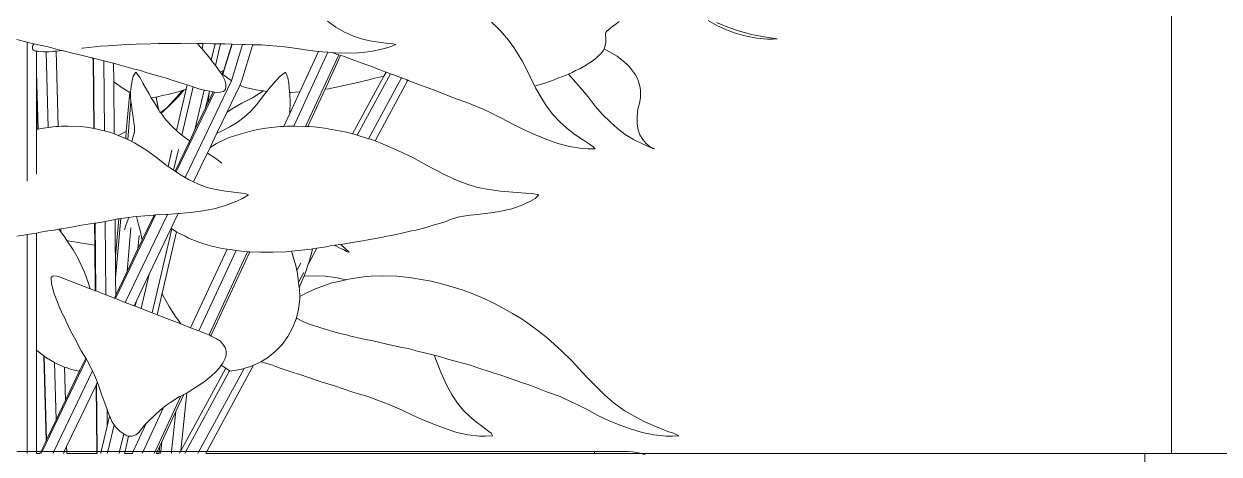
# Model space of a CAD drawing. Header units: metres. Extents: x 12.2 to 77.2, y 18.8 to 35.5.
# Drawn here: x 61.527 to 62.097, y 29.445 to 29.651 of the extents above; entities that cross this region are included whole.
import ezdxf

# ---------------------------------------------------------------- set-up
doc = ezdxf.new("R2010")
doc.units = ezdxf.units.M
doc.layers.add('0inne_gulv', color=7, linetype='Continuous', lineweight=13)

# ---------------------------------------------------------------- blocks, each defined once
blk = doc.blocks.new('One bedroom house rs')
for p, q in [((-8.48723, -2.19357), (-8.48723, -2.54035)), ((-8.70426, -2.33609), (-8.70849, -2.33371)), ((-8.88626, -2.33693), (-8.89026, -2.3341)), ((-8.88212, -2.33931), (-8.88626, -2.33693)), ((-8.87783, -2.34119), (-8.88212, -2.33931)), ((-8.81189, -2.33448), (-8.80935, -2.33684)), ((-8.80935, -2.33684), (-8.80767, -2.33863)), ((-8.80382, -2.34315), (-8.80767, -2.33863)), ((-8.75727, -2.33948), (-8.75749, -2.34031)), ((-8.75727, -2.33948), (-8.75682, -2.33881)), ((-8.75596, -2.33795), (-8.75682, -2.33881)), ((-8.75467, -2.33692), (-8.75596, -2.33795)), ((-8.75467, -2.33692), (-8.75298, -2.33571)), ((-8.75298, -2.33571), (-8.75098, -2.33425)), ((-8.69905, -2.33697), (-8.70452, -2.3347)), ((-8.69977, -2.33816), (-8.70426, -2.33609)), ((-8.69977, -2.33816), (-8.69504, -2.33989)), ((-8.69905, -2.33697), (-8.69347, -2.33883)), ((-8.69347, -2.33883), (-8.68771, -2.34034)), ((-9.03861, -2.34279), (-9.03358, -2.3441)), ((-9.03358, -2.41033), (-9.03358, -2.3441)), ((-9.03358, -2.3441), (-9.03307, -2.34423)), ((-9.03307, -2.34423), (-9.03039, -2.34484)), ((-9.03039, -2.34484), (-9.03083, -2.34562)), ((-9.03039, -2.34484), (-9.02354, -2.34634)), ((-8.98843, -2.34538), (-8.98545, -2.3451)), ((-8.98163, -2.34507), (-8.98545, -2.3451)), ((-8.97463, -2.34484), (-8.98163, -2.34507)), ((-8.97103, -2.34463), (-8.97463, -2.34484)), ((-8.96742, -2.34471), (-8.97103, -2.34463)), ((-8.96005, -2.34467), (-8.96742, -2.34471)), ((-8.96005, -2.34467), (-8.95558, -2.34455)), ((-8.95558, -2.34455), (-8.95254, -2.34469)), ((-8.95233, -2.34469), (-8.95254, -2.34469)), ((-8.95096, -2.34626), (-8.95233, -2.34469)), ((-8.9495, -2.34475), (-8.95233, -2.34469)), ((-8.9501, -2.34728), (-8.9495, -2.34475)), ((-8.9449, -2.34484), (-8.9495, -2.34475)), ((-8.94568, -2.35261), (-8.94386, -2.34483)), ((-8.94386, -2.34483), (-8.9449, -2.34484)), ((-8.94128, -2.34482), (-8.94386, -2.34483)), ((-8.94371, -2.35523), (-8.94128, -2.34482)), ((-8.93916, -2.34481), (-8.94128, -2.34482)), ((-8.93593, -2.34495), (-8.93956, -2.35688)), ((-8.93954, -2.35733), (-8.93578, -2.34496)), ((-8.93593, -2.34495), (-8.93916, -2.34481)), ((-8.93603, -2.36247), (-8.93077, -2.34518)), ((-8.93578, -2.34496), (-8.93593, -2.34495)), ((-8.93077, -2.34518), (-8.93578, -2.34496)), ((-8.9294, -2.34524), (-8.93077, -2.34518)), ((-8.92587, -2.34528), (-8.9294, -2.34524)), ((-8.92597, -2.34562), (-8.92587, -2.34528)), ((-8.92597, -2.34562), (-8.92569, -2.34529)), ((-8.92569, -2.34529), (-8.92587, -2.34528)), ((-8.9218, -2.34533), (-8.92569, -2.34529)), ((-8.91433, -2.34595), (-8.9218, -2.34533)), ((-8.87343, -2.34258), (-8.87783, -2.34119)), ((-8.87343, -2.34258), (-8.86901, -2.34353)), ((-8.86901, -2.34353), (-8.86479, -2.34422)), ((-8.8608, -2.34469), (-8.86479, -2.34422)), ((-8.8608, -2.34469), (-8.859, -2.34482)), ((-8.85753, -2.34524), (-8.86075, -2.34639)), ((-8.85753, -2.34524), (-8.859, -2.34482)), ((-8.80122, -2.34657), (-8.80382, -2.34315)), ((-8.75725, -2.34423), (-8.75776, -2.34634)), ((-8.75749, -2.34031), (-8.75751, -2.34091)), ((-8.75751, -2.34091), (-8.75728, -2.34231)), ((-8.75728, -2.34231), (-8.75725, -2.34423)), ((-8.69504, -2.33989), (-8.69012, -2.34126)), ((-8.69012, -2.34126), (-8.68516, -2.34219)), ((-8.68168, -2.34152), (-8.68771, -2.34034)), ((-8.68015, -2.34263), (-8.68516, -2.34219)), ((-8.68168, -2.34152), (-8.67867, -2.34193)), ((-8.68015, -2.34263), (-8.67772, -2.34262)), ((-8.67547, -2.34247), (-8.67867, -2.34193)), ((-8.67547, -2.34247), (-8.67772, -2.34262)), ((-9.03104, -2.34609), (-9.0311, -2.34717)), ((-9.03061, -2.34793), (-9.0311, -2.34717)), ((-9.03104, -2.34609), (-9.03083, -2.34562)), ((-9.03061, -2.34793), (-9.02957, -2.34836)), ((-9.02957, -2.34836), (-9.02908, -2.34839)), ((-9.02908, -2.34839), (-9.0285, -2.34842)), ((-9.02908, -2.34839), (-9.02908, -2.35871)), ((-9.02796, -2.34857), (-9.0285, -2.34842)), ((-9.02796, -2.34857), (-9.02575, -2.34873)), ((-9.02447, -2.34866), (-9.02575, -2.34873)), ((-9.02304, -2.34859), (-9.02447, -2.34866)), ((-9.02447, -2.34866), (-9.0235, -2.38486)), ((-9.02354, -2.34634), (-9.01803, -2.34782)), ((-9.02304, -2.34859), (-9.02112, -2.34832)), ((-9.02112, -2.34832), (-9.01979, -2.34831)), ((-9.0169, -2.34809), (-9.01979, -2.34831)), ((-9.01883, -2.38429), (-9.01979, -2.34831)), ((-9.01803, -2.34782), (-9.0169, -2.34809)), ((-9.0169, -2.34809), (-9.01065, -2.34957)), ((-9.00771, -2.35018), (-9.01065, -2.34957)), ((-9.00347, -2.35138), (-9.00771, -2.35018)), ((-9.00745, -2.347), (-9.00727, -2.34698)), ((-9.00127, -2.34632), (-9.00727, -2.34698)), ((-9.00127, -2.34632), (-8.99879, -2.34599)), ((-8.99879, -2.34599), (-8.99498, -2.34582)), ((-8.99498, -2.34582), (-8.98843, -2.34538)), ((-8.95096, -2.34626), (-8.9501, -2.34728)), ((-8.9501, -2.34728), (-8.9471, -2.35083)), ((-8.9471, -2.35083), (-8.94587, -2.35236)), ((-8.9312, -2.36279), (-8.92597, -2.34562)), ((-8.91067, -2.34633), (-8.91433, -2.34595)), ((-8.90467, -2.34708), (-8.91067, -2.34633)), ((-8.90635, -2.38413), (-8.89002, -2.34887)), ((-8.90467, -2.34708), (-8.89857, -2.34802)), ((-8.90345, -2.36778), (-8.89451, -2.34847)), ((-8.90069, -2.3843), (-8.88485, -2.35009)), ((-8.89451, -2.34847), (-8.89857, -2.34802)), ((-8.89254, -2.34869), (-8.89451, -2.34847)), ((-8.89002, -2.34887), (-8.89254, -2.34869)), ((-8.89139, -2.36649), (-8.88393, -2.35037)), ((-8.88801, -2.34902), (-8.89002, -2.34887)), ((-8.88537, -2.34993), (-8.88801, -2.34902)), ((-8.88664, -2.34912), (-8.88801, -2.34902)), ((-8.88664, -2.34912), (-8.88087, -2.34928)), ((-8.88537, -2.34993), (-8.88485, -2.35009)), ((-8.88485, -2.35009), (-8.88393, -2.35037)), ((-8.88393, -2.35037), (-8.88253, -2.35081)), ((-8.88253, -2.35081), (-8.87898, -2.35222)), ((-8.88087, -2.34928), (-8.87522, -2.34913)), ((-8.87522, -2.34913), (-8.86951, -2.34847)), ((-8.86364, -2.34725), (-8.86951, -2.34847)), ((-8.86364, -2.34725), (-8.86075, -2.34639)), ((-8.79729, -2.35296), (-8.80122, -2.34657)), ((-8.76157, -2.35138), (-8.76043, -2.35018)), ((-8.76043, -2.35018), (-8.75976, -2.34957)), ((-8.75846, -2.34782), (-8.75976, -2.34957)), ((-8.75816, -2.34717), (-8.75846, -2.34782)), ((-8.75776, -2.34634), (-8.75816, -2.34717)), ((-8.75705, -2.3478), (-8.75816, -2.34717)), ((-8.75334, -2.34993), (-8.75705, -2.3478)), ((-8.75334, -2.34993), (-8.75184, -2.35081)), ((-8.75184, -2.35081), (-8.7501, -2.35222)), ((-9.00347, -2.35138), (-9.00261, -2.3516)), ((-9.00261, -2.3516), (-9.00216, -2.35218)), ((-9.00261, -2.3516), (-9.00216, -2.35171)), ((-9.00216, -2.35171), (-9.00216, -2.35218)), ((-9.00216, -2.35171), (-9.00196, -2.35176)), ((-9.00216, -2.35218), (-9.00184, -2.38523)), ((-9.00163, -2.38527), (-9.00196, -2.35176)), ((-9.00196, -2.35176), (-8.99706, -2.353)), ((-8.99674, -2.38636), (-8.99706, -2.353)), ((-8.99706, -2.353), (-8.99644, -2.35315)), ((-8.99644, -2.35315), (-8.99299, -2.35391)), ((-8.99299, -2.35391), (-8.99237, -2.3541)), ((-8.99229, -2.36294), (-8.99237, -2.3541)), ((-8.99237, -2.3541), (-8.98962, -2.35493)), ((-8.98962, -2.35493), (-8.98304, -2.35672)), ((-8.98304, -2.35672), (-8.97945, -2.35758)), ((-8.94587, -2.35236), (-8.94568, -2.35261)), ((-8.94568, -2.35261), (-8.94371, -2.35523)), ((-8.94371, -2.35523), (-8.94357, -2.35542)), ((-8.94138, -2.35843), (-8.94357, -2.35542)), ((-8.87898, -2.35222), (-8.87239, -2.3546)), ((-8.87239, -2.3546), (-8.86897, -2.35573)), ((-8.86897, -2.35573), (-8.86563, -2.3571)), ((-8.79468, -2.35796), (-8.79729, -2.35296)), ((-8.76977, -2.35672), (-8.77174, -2.35758)), ((-8.76657, -2.35493), (-8.76977, -2.35672)), ((-8.76513, -2.35391), (-8.76657, -2.35493)), ((-8.76383, -2.35315), (-8.76513, -2.35391)), ((-8.76157, -2.35138), (-8.76383, -2.35315)), ((-8.7501, -2.35222), (-8.74733, -2.3546)), ((-8.74733, -2.3546), (-8.7461, -2.35573)), ((-8.7461, -2.35573), (-8.74503, -2.3571)), ((-9.02836, -2.3856), (-9.02908, -2.35871)), ((-9.02908, -2.35871), (-9.02908, -2.36626)), ((-8.98352, -2.36235), (-8.98415, -2.3664)), ((-8.98352, -2.36235), (-8.98294, -2.36029)), ((-8.98176, -2.35839), (-8.98294, -2.36029)), ((-8.98176, -2.35839), (-8.97973, -2.3611)), ((-8.97832, -2.36366), (-8.97973, -2.3611)), ((-8.97671, -2.35848), (-8.97945, -2.35758)), ((-8.97067, -2.36027), (-8.97671, -2.35848)), ((-8.96714, -2.36119), (-8.97067, -2.36027)), ((-8.96491, -2.36201), (-8.96714, -2.36119)), ((-8.96491, -2.36201), (-8.95949, -2.36378)), ((-8.95817, -2.40867), (-8.93603, -2.36247)), ((-8.94138, -2.35843), (-8.93987, -2.35752)), ((-8.94073, -2.35932), (-8.94138, -2.35843)), ((-8.93987, -2.35752), (-8.94073, -2.35932)), ((-8.94037, -2.35984), (-8.94073, -2.35932)), ((-8.94037, -2.35984), (-8.94021, -2.35952)), ((-8.94031, -2.35991), (-8.9393, -2.36219)), ((-8.94021, -2.35952), (-8.93954, -2.35733)), ((-8.94021, -2.35952), (-8.93969, -2.35742)), ((-8.93603, -2.36247), (-8.94021, -2.35952)), ((-8.93956, -2.35688), (-8.93987, -2.35752)), ((-8.93969, -2.35742), (-8.93956, -2.35688)), ((-8.93969, -2.35742), (-8.93954, -2.35733)), ((-8.9393, -2.36219), (-8.9389, -2.36341)), ((-8.91476, -2.36235), (-8.91823, -2.3664)), ((-8.91476, -2.36235), (-8.91288, -2.36029)), ((-8.9103, -2.35839), (-8.91288, -2.36029)), ((-8.9103, -2.35839), (-8.90917, -2.3611)), ((-8.90873, -2.36366), (-8.90917, -2.3611)), ((-8.87822, -2.3878), (-8.86331, -2.36027)), ((-8.87047, -2.36201), (-8.87775, -2.36378)), ((-8.86018, -2.35915), (-8.87604, -2.38845)), ((-8.87069, -2.39012), (-8.85492, -2.361)), ((-8.87047, -2.36201), (-8.86761, -2.36119)), ((-8.86761, -2.36119), (-8.86331, -2.36027)), ((-8.86753, -2.39119), (-8.85198, -2.36247)), ((-8.86227, -2.35836), (-8.86563, -2.3571)), ((-8.86331, -2.36027), (-8.86227, -2.35836)), ((-8.86018, -2.35915), (-8.86227, -2.35836)), ((-8.85873, -2.35969), (-8.86018, -2.35915)), ((-8.85492, -2.361), (-8.85873, -2.35969)), ((-8.8545, -2.36114), (-8.85492, -2.361)), ((-8.85226, -2.36208), (-8.8545, -2.36114)), ((-8.85198, -2.36247), (-8.85226, -2.36208)), ((-8.85184, -2.36226), (-8.85226, -2.36208)), ((-8.85198, -2.36247), (-8.85184, -2.36226)), ((-8.85169, -2.36232), (-8.85184, -2.36226)), ((-8.85169, -2.36232), (-8.84454, -2.36507)), ((-8.79218, -2.36329), (-8.79468, -2.35796)), ((-8.78204, -2.36201), (-8.787, -2.36378)), ((-8.78204, -2.36201), (-8.78018, -2.36119)), ((-8.78018, -2.36119), (-8.77752, -2.36027)), ((-8.77752, -2.36027), (-8.77521, -2.35926)), ((-8.77521, -2.35926), (-8.77342, -2.35848)), ((-8.77162, -2.36329), (-8.77521, -2.35926)), ((-8.77342, -2.35848), (-8.77174, -2.35758)), ((-8.74322, -2.35969), (-8.74503, -2.3571)), ((-8.74235, -2.36114), (-8.74322, -2.35969)), ((-8.74188, -2.36232), (-8.74235, -2.36114)), ((-8.74188, -2.36232), (-8.74105, -2.36507)), ((-9.02858, -2.38504), (-9.02908, -2.36626)), ((-9.02908, -2.36626), (-9.02908, -2.38498)), ((-8.99229, -2.36294), (-8.98829, -2.36582)), ((-8.99205, -2.38779), (-8.99229, -2.36294)), ((-8.98829, -2.36582), (-8.98668, -2.36674)), ((-8.98668, -2.36674), (-8.98463, -2.36801)), ((-8.98626, -2.38672), (-8.98463, -2.36801)), ((-8.98463, -2.36801), (-8.98419, -2.36828)), ((-8.98419, -2.36828), (-8.98415, -2.3664)), ((-8.97832, -2.36366), (-8.97552, -2.36858)), ((-8.96633, -2.36902), (-8.96043, -2.3674)), ((-8.96249, -2.406), (-8.94422, -2.36788)), ((-8.95767, -2.36641), (-8.96232, -2.38622)), ((-8.96157, -2.37021), (-8.95869, -2.36677)), ((-8.9596, -2.3671), (-8.96073, -2.36858)), ((-8.9596, -2.3671), (-8.96043, -2.3674)), ((-8.95974, -2.38842), (-8.95434, -2.36539)), ((-8.95869, -2.36677), (-8.9596, -2.3671)), ((-8.95721, -2.36443), (-8.95949, -2.36378)), ((-8.95767, -2.36641), (-8.95869, -2.36677)), ((-8.95721, -2.36443), (-8.95767, -2.36641)), ((-8.95615, -2.36473), (-8.95721, -2.36443)), ((-8.95532, -2.36507), (-8.95615, -2.36473)), ((-8.95434, -2.36539), (-8.95532, -2.36507)), ((-8.95165, -2.36628), (-8.95434, -2.36539)), ((-8.95349, -2.38595), (-8.94903, -2.36691)), ((-8.95165, -2.36628), (-8.94903, -2.36691)), ((-8.94903, -2.36691), (-8.94832, -2.36708)), ((-8.94715, -2.36724), (-8.94832, -2.36708)), ((-8.94479, -2.3678), (-8.94725, -2.37292)), ((-8.94657, -2.3674), (-8.94715, -2.36724)), ((-8.94675, -2.3682), (-8.94657, -2.3674)), ((-8.94551, -2.3677), (-8.94657, -2.3674)), ((-8.94551, -2.3677), (-8.94479, -2.3678)), ((-8.94479, -2.3678), (-8.94422, -2.36788)), ((-8.94422, -2.36788), (-8.94318, -2.36803)), ((-8.94127, -2.36791), (-8.94318, -2.36803)), ((-8.94127, -2.36791), (-8.94079, -2.36773)), ((-8.93992, -2.36757), (-8.94079, -2.36773)), ((-8.93908, -2.36687), (-8.93992, -2.36757)), ((-8.93908, -2.36687), (-8.93868, -2.36571)), ((-8.93873, -2.3641), (-8.9389, -2.36341)), ((-8.93873, -2.3641), (-8.93868, -2.36571)), ((-8.93829, -2.37758), (-8.93212, -2.36471)), ((-8.93212, -2.36471), (-8.9312, -2.36279)), ((-8.93212, -2.36471), (-8.9293, -2.36571)), ((-8.92438, -2.36687), (-8.9293, -2.36571)), ((-8.92073, -2.36736), (-8.92604, -2.37059)), ((-8.92438, -2.36687), (-8.92073, -2.36736)), ((-8.92127, -2.37021), (-8.91916, -2.36757)), ((-8.92073, -2.36736), (-8.91916, -2.36757)), ((-8.91916, -2.36757), (-8.91823, -2.3664)), ((-8.90873, -2.36366), (-8.90828, -2.36802)), ((-8.90828, -2.36802), (-8.90783, -2.36803)), ((-8.90828, -2.36802), (-8.90822, -2.36858)), ((-8.90821, -2.37806), (-8.90345, -2.36778)), ((-8.90345, -2.36778), (-8.90783, -2.36803)), ((-8.89965, -2.38433), (-8.89139, -2.36649)), ((-8.8898, -2.36628), (-8.89139, -2.36649)), ((-8.8898, -2.36628), (-8.88374, -2.36507)), ((-8.88374, -2.36507), (-8.88249, -2.36473)), ((-8.88249, -2.36473), (-8.87775, -2.36378)), ((-8.84454, -2.36507), (-8.83913, -2.36697)), ((-8.83913, -2.36697), (-8.83003, -2.37059)), ((-8.79126, -2.36505), (-8.79218, -2.36329)), ((-8.79126, -2.36505), (-8.79038, -2.36473)), ((-8.79082, -2.36591), (-8.79126, -2.36505)), ((-8.78838, -2.37019), (-8.79082, -2.36591)), ((-8.79038, -2.36473), (-8.787, -2.36378)), ((-8.76938, -2.36591), (-8.77162, -2.36329)), ((-8.76582, -2.37019), (-8.76938, -2.36591)), ((-8.74105, -2.36507), (-8.74071, -2.36697)), ((-8.74071, -2.36697), (-8.74081, -2.37059)), ((-8.98561, -2.39048), (-8.98403, -2.3723)), ((-8.98424, -2.37021), (-8.98419, -2.36828)), ((-8.98403, -2.3723), (-8.98424, -2.37021)), ((-8.98387, -2.37381), (-8.98403, -2.3723)), ((-8.98387, -2.37381), (-8.98344, -2.37706)), ((-8.97435, -2.37058), (-8.97552, -2.36858)), ((-8.97435, -2.37058), (-8.97236, -2.37031)), ((-8.97287, -2.37309), (-8.97435, -2.37058)), ((-8.9708, -2.3764), (-8.97287, -2.37309)), ((-8.97236, -2.37031), (-8.97202, -2.37023)), ((-8.97202, -2.37023), (-8.96839, -2.36941)), ((-8.97202, -2.37023), (-8.97114, -2.37457)), ((-8.96885, -2.37725), (-8.96513, -2.37381)), ((-8.96633, -2.36902), (-8.96839, -2.36941)), ((-8.96694, -2.37534), (-8.96468, -2.37309)), ((-8.96513, -2.37381), (-8.96694, -2.37534)), ((-8.96513, -2.37381), (-8.96157, -2.37021)), ((-8.96468, -2.37309), (-8.96073, -2.36858)), ((-8.94845, -2.37543), (-8.94675, -2.3682)), ((-8.94725, -2.37292), (-8.94845, -2.37543)), ((-8.94675, -2.3682), (-8.94725, -2.37292)), ((-8.93605, -2.37609), (-8.93105, -2.37313)), ((-8.92604, -2.37059), (-8.93105, -2.37313)), ((-8.92401, -2.37381), (-8.92687, -2.37706)), ((-8.92401, -2.37381), (-8.92127, -2.37021)), ((-8.90809, -2.37309), (-8.90822, -2.36858)), ((-8.90822, -2.37725), (-8.90809, -2.37309)), ((-8.83003, -2.37059), (-8.82285, -2.37313)), ((-8.81596, -2.37609), (-8.82285, -2.37313)), ((-8.78838, -2.37019), (-8.78566, -2.37457)), ((-8.76582, -2.37019), (-8.76236, -2.37457)), ((-8.74202, -2.37609), (-8.74131, -2.37313)), ((-8.74081, -2.37059), (-8.74131, -2.37313)), ((-8.98344, -2.37706), (-8.98305, -2.37992)), ((-8.9708, -2.3764), (-8.97114, -2.37457)), ((-8.97026, -2.37725), (-8.9708, -2.3764)), ((-8.96989, -2.37774), (-8.97026, -2.37725)), ((-8.96894, -2.37706), (-8.96989, -2.37774)), ((-8.9697, -2.37799), (-8.96989, -2.37774)), ((-8.9697, -2.37799), (-8.96885, -2.37725)), ((-8.96733, -2.38114), (-8.9697, -2.37799)), ((-8.96694, -2.37534), (-8.96894, -2.37706)), ((-8.94845, -2.37543), (-8.95349, -2.38595)), ((-8.94307, -2.38756), (-8.93829, -2.37758)), ((-8.93829, -2.37758), (-8.93605, -2.37609)), ((-8.92687, -2.37706), (-8.92997, -2.37992)), ((-8.91108, -2.38426), (-8.90825, -2.37815)), ((-8.90821, -2.37806), (-8.90822, -2.37725)), ((-8.90821, -2.37813), (-8.90821, -2.37806)), ((-8.81261, -2.37764), (-8.81596, -2.37609)), ((-8.81261, -2.37764), (-8.80718, -2.38031)), ((-8.78266, -2.37857), (-8.78566, -2.37457)), ((-8.77936, -2.38216), (-8.78266, -2.37857)), ((-8.75885, -2.37857), (-8.76236, -2.37457)), ((-8.75531, -2.38216), (-8.75885, -2.37857)), ((-8.74225, -2.37764), (-8.74242, -2.38031)), ((-8.74225, -2.37764), (-8.74202, -2.37609)), ((-9.02858, -2.38504), (-9.02908, -2.38498)), ((-9.02908, -2.38498), (-9.02908, -2.38573)), ((-9.02856, -2.38564), (-9.02858, -2.38504)), ((-9.02836, -2.3856), (-9.02584, -2.38517)), ((-9.02584, -2.38517), (-9.0235, -2.38486)), ((-9.0235, -2.38486), (-9.01988, -2.38438)), ((-9.01988, -2.38438), (-9.01883, -2.38429)), ((-9.01883, -2.38429), (-9.01732, -2.38415)), ((-9.01397, -2.38413), (-9.01732, -2.38415)), ((-9.00815, -2.38436), (-9.01397, -2.38413)), ((-9.00533, -2.38461), (-9.00815, -2.38436)), ((-9.00244, -2.3851), (-9.00533, -2.38461)), ((-9.00184, -2.38523), (-9.00244, -2.3851)), ((-9.00163, -2.38527), (-9.00184, -2.38523)), ((-8.99685, -2.38633), (-9.00163, -2.38527)), ((-8.98305, -2.37992), (-8.98272, -2.38239)), ((-8.98272, -2.38239), (-8.98243, -2.38444)), ((-8.98241, -2.38637), (-8.98243, -2.38444)), ((-8.96733, -2.38114), (-8.96397, -2.38475)), ((-8.96397, -2.38475), (-8.96232, -2.38622)), ((-8.94054, -2.38637), (-8.93685, -2.38444)), ((-8.93331, -2.38239), (-8.93685, -2.38444)), ((-8.92997, -2.37992), (-8.93331, -2.38239)), ((-8.92368, -2.3858), (-8.91965, -2.38517)), ((-8.91965, -2.38517), (-8.91277, -2.38438)), ((-8.91277, -2.38438), (-8.91108, -2.38426)), ((-8.91108, -2.38426), (-8.90966, -2.38415)), ((-8.90635, -2.38413), (-8.90966, -2.38415)), ((-8.90581, -2.38413), (-8.90635, -2.38413)), ((-8.90069, -2.3843), (-8.90581, -2.38413)), ((-8.89965, -2.38433), (-8.90069, -2.3843)), ((-8.89876, -2.38436), (-8.89965, -2.38433)), ((-8.89516, -2.38461), (-8.89876, -2.38436)), ((-8.89168, -2.3851), (-8.89516, -2.38461)), ((-8.88457, -2.38633), (-8.89168, -2.3851)), ((-8.80171, -2.38322), (-8.80718, -2.38031)), ((-8.79625, -2.38589), (-8.80171, -2.38322)), ((-8.77936, -2.38216), (-8.7758, -2.38531)), ((-8.7758, -2.38531), (-8.77208, -2.38807)), ((-8.75531, -2.38216), (-8.75176, -2.38531)), ((-8.75176, -2.38531), (-8.74811, -2.38807)), ((-8.74238, -2.38322), (-8.74242, -2.38031)), ((-8.74192, -2.38589), (-8.74238, -2.38322)), ((-9.02908, -2.38573), (-9.02856, -2.38564)), ((-9.02908, -2.38573), (-9.02908, -2.407)), ((-9.02856, -2.38564), (-9.02836, -2.3856)), ((-8.99685, -2.38633), (-8.99674, -2.38636)), ((-8.99674, -2.38636), (-8.99366, -2.38722)), ((-8.99366, -2.38722), (-8.99205, -2.38779)), ((-8.99205, -2.38779), (-8.99142, -2.38801)), ((-8.99018, -2.38853), (-8.99142, -2.38801)), ((-8.9879, -2.38749), (-8.99018, -2.38853)), ((-8.98666, -2.39), (-8.99018, -2.38853)), ((-8.98626, -2.38672), (-8.9879, -2.38749)), ((-8.98666, -2.39), (-8.98654, -2.38993)), ((-8.98655, -2.39005), (-8.98666, -2.39)), ((-8.98655, -2.39005), (-8.98654, -2.38993)), ((-8.98614, -2.39022), (-8.98655, -2.39005)), ((-8.98654, -2.38993), (-8.98626, -2.38672)), ((-8.98561, -2.39048), (-8.98614, -2.39022)), ((-8.98369, -2.39143), (-8.98561, -2.39048)), ((-8.98369, -2.39143), (-8.98308, -2.38964)), ((-8.98253, -2.38749), (-8.98308, -2.38964)), ((-8.98241, -2.38637), (-8.98253, -2.38749)), ((-8.96232, -2.38622), (-8.9602, -2.38809)), ((-8.95974, -2.38842), (-8.9602, -2.38809)), ((-8.95605, -2.39112), (-8.95974, -2.38842)), ((-8.95349, -2.38595), (-8.95599, -2.39116)), ((-8.94631, -2.39433), (-8.94307, -2.38756)), ((-8.94318, -2.39243), (-8.93825, -2.39)), ((-8.9429, -2.38749), (-8.94307, -2.38756)), ((-8.94054, -2.38637), (-8.9429, -2.38749)), ((-8.93825, -2.39), (-8.93715, -2.38956)), ((-8.93715, -2.38956), (-8.93305, -2.38823)), ((-8.92641, -2.38642), (-8.93305, -2.38823)), ((-8.92641, -2.38642), (-8.92368, -2.3858)), ((-8.88457, -2.38633), (-8.88027, -2.38722)), ((-8.88027, -2.38722), (-8.87822, -2.3878)), ((-8.87822, -2.3878), (-8.87744, -2.38801)), ((-8.87604, -2.38845), (-8.87744, -2.38801)), ((-8.87069, -2.39012), (-8.87604, -2.38845)), ((-8.87035, -2.39022), (-8.87069, -2.39012)), ((-8.86753, -2.39119), (-8.87035, -2.39022)), ((-8.79085, -2.38834), (-8.79625, -2.38589)), ((-8.7855, -2.39054), (-8.79085, -2.38834)), ((-8.7855, -2.39054), (-8.78018, -2.39243)), ((-8.77208, -2.38807), (-8.76848, -2.39055)), ((-8.76505, -2.39281), (-8.76848, -2.39055)), ((-8.74811, -2.38807), (-8.74405, -2.39055)), ((-8.73946, -2.39281), (-8.74405, -2.39055)), ((-8.74101, -2.38834), (-8.74192, -2.38589)), ((-8.73968, -2.39054), (-8.74101, -2.38834)), ((-8.73968, -2.39054), (-8.73802, -2.39243)), ((-8.98243, -2.39205), (-8.98369, -2.39143)), ((-8.97622, -2.3959), (-8.98243, -2.39205)), ((-8.97178, -2.39916), (-8.97622, -2.3959)), ((-8.96453, -2.39567), (-8.96634, -2.40339)), ((-8.96368, -2.40522), (-8.96134, -2.39525)), ((-8.95599, -2.39116), (-8.95866, -2.39675)), ((-8.95605, -2.39112), (-8.95599, -2.39116)), ((-8.94758, -2.39698), (-8.94631, -2.39433)), ((-8.94318, -2.39243), (-8.94631, -2.39433)), ((-8.86503, -2.39205), (-8.86753, -2.39119)), ((-8.85629, -2.3959), (-8.86503, -2.39205)), ((-8.84949, -2.39916), (-8.85629, -2.3959)), ((-8.78018, -2.39243), (-8.77463, -2.39386)), ((-8.76875, -2.3948), (-8.77463, -2.39386)), ((-8.76875, -2.3948), (-8.76577, -2.39501)), ((-8.76235, -2.39499), (-8.76577, -2.39501)), ((-8.76505, -2.39281), (-8.76348, -2.39378)), ((-8.76235, -2.39499), (-8.76348, -2.39378)), ((-8.73946, -2.39281), (-8.73485, -2.3948)), ((-8.73802, -2.39243), (-8.7364, -2.39386)), ((-8.73558, -2.39436), (-8.7364, -2.39386)), ((-8.734, -2.39499), (-8.73558, -2.39436)), ((-8.73485, -2.3948), (-8.73558, -2.39436)), ((-8.73485, -2.3948), (-8.73416, -2.39501)), ((-8.734, -2.39499), (-8.73416, -2.39501)), ((-8.96725, -2.40274), (-8.97178, -2.39916)), ((-8.95866, -2.39675), (-8.96295, -2.4057)), ((-8.95419, -2.41078), (-8.94858, -2.39906)), ((-8.94858, -2.39906), (-8.94758, -2.39698)), ((-8.94758, -2.39698), (-8.94356, -2.39965)), ((-8.94356, -2.39965), (-8.94072, -2.40182)), ((-8.84302, -2.40274), (-8.84949, -2.39916)), ((-8.96634, -2.40339), (-8.96725, -2.40274)), ((-8.9649, -2.40442), (-8.96634, -2.40339)), ((-8.96368, -2.40522), (-8.9649, -2.40442)), ((-8.96295, -2.4057), (-8.96368, -2.40522)), ((-8.96249, -2.406), (-8.96295, -2.4057)), ((-8.96087, -2.40706), (-8.96249, -2.406)), ((-8.96087, -2.40706), (-8.95817, -2.40867)), ((-8.83984, -2.40442), (-8.84302, -2.40274)), ((-8.83465, -2.40706), (-8.83984, -2.40442)), ((-8.83465, -2.40706), (-8.82938, -2.40964)), ((-8.95817, -2.40867), (-8.95655, -2.40964)), ((-8.95419, -2.41078), (-8.95655, -2.40964)), ((-8.95217, -2.41175), (-8.95419, -2.41078)), ((-8.94775, -2.41335), (-8.95217, -2.41175)), ((-8.94775, -2.41335), (-8.94332, -2.41446)), ((-8.82401, -2.41175), (-8.82938, -2.40964)), ((-8.81857, -2.41335), (-8.82401, -2.41175)), ((-8.81857, -2.41335), (-8.81309, -2.41446)), ((-8.94332, -2.41446), (-8.93895, -2.41513)), ((-8.93895, -2.41513), (-8.93486, -2.41566)), ((-8.93104, -2.4161), (-8.93486, -2.41566)), ((-8.93351, -2.41995), (-8.93087, -2.41865)), ((-8.93104, -2.4161), (-8.92935, -2.41628)), ((-8.92795, -2.4169), (-8.93087, -2.41865)), ((-8.92795, -2.4169), (-8.92935, -2.41628)), ((-8.81309, -2.41446), (-8.80754, -2.41513)), ((-8.80754, -2.41513), (-8.80178, -2.41566)), ((-8.79572, -2.4161), (-8.80178, -2.41566)), ((-8.79572, -2.4161), (-8.79266, -2.41628)), ((-8.79324, -2.41995), (-8.79113, -2.41865)), ((-8.78931, -2.4169), (-8.79266, -2.41628)), ((-8.78931, -2.4169), (-8.79113, -2.41865)), ((-8.94977, -2.42453), (-8.95539, -2.42529)), ((-8.94977, -2.42453), (-8.94434, -2.42355)), ((-8.94434, -2.42355), (-8.93895, -2.42205)), ((-8.93351, -2.41995), (-8.93895, -2.42205)), ((-8.80661, -2.42453), (-8.8109, -2.42529)), ((-8.80661, -2.42453), (-8.80213, -2.42355)), ((-8.80213, -2.42355), (-8.79768, -2.42205)), ((-8.79324, -2.41995), (-8.79768, -2.42205)), ((-9.00765, -2.43142), (-9.0014, -2.43044)), ((-9.0014, -2.43044), (-9.00119, -2.43041)), ((-9.0014, -2.43044), (-9.0013, -2.44095)), ((-9.00119, -2.43041), (-8.99801, -2.42991)), ((-9.00088, -2.46282), (-9.00119, -2.43041)), ((-8.99801, -2.42991), (-8.99632, -2.42958)), ((-8.99632, -2.42958), (-8.99165, -2.42865)), ((-8.99598, -2.46472), (-8.99632, -2.42958)), ((-8.99165, -2.42865), (-8.99053, -2.42843)), ((-8.99151, -2.44261), (-8.99165, -2.42865)), ((-8.99146, -2.46647), (-8.97233, -2.42655)), ((-8.99138, -2.45658), (-8.9889, -2.42821)), ((-8.99114, -2.44267), (-8.98989, -2.42834)), ((-8.98989, -2.42834), (-8.99053, -2.42843)), ((-8.9889, -2.42821), (-8.98989, -2.42834)), ((-8.98503, -2.4277), (-8.9889, -2.42821)), ((-8.98674, -2.46829), (-8.9666, -2.42628)), ((-8.98503, -2.4277), (-8.98633, -2.43111)), ((-8.98307, -2.42744), (-8.98503, -2.4277)), ((-8.98135, -2.42726), (-8.98307, -2.42744)), ((-8.9794, -2.42706), (-8.98135, -2.42726)), ((-8.98135, -2.42726), (-8.98049, -2.43111)), ((-8.9794, -2.42706), (-8.97338, -2.42659)), ((-8.97296, -2.42658), (-8.97862, -2.4384)), ((-8.97296, -2.42658), (-8.97338, -2.42659)), ((-8.97233, -2.42655), (-8.97296, -2.42658)), ((-8.96723, -2.42632), (-8.97233, -2.42655)), ((-8.9666, -2.42628), (-8.96723, -2.42632)), ((-8.96144, -2.42589), (-8.9666, -2.42628)), ((-8.9648, -2.43291), (-8.96144, -2.42589)), ((-8.96122, -2.42588), (-8.96144, -2.42589)), ((-8.95539, -2.42529), (-8.96122, -2.42588)), ((-8.83972, -2.43142), (-8.83443, -2.42991)), ((-8.83443, -2.42991), (-8.83067, -2.42843)), ((-8.82714, -2.42744), (-8.83067, -2.42843)), ((-8.82529, -2.42706), (-8.82714, -2.42744)), ((-8.82529, -2.42706), (-8.8221, -2.42659)), ((-8.81866, -2.42632), (-8.8221, -2.42659)), ((-8.81493, -2.42588), (-8.81866, -2.42632)), ((-8.8109, -2.42529), (-8.81493, -2.42588)), ((-9.03861, -2.43661), (-9.03515, -2.43616)), ((-9.03358, -2.4359), (-9.03515, -2.43616)), ((-9.02908, -2.43516), (-9.03358, -2.4359)), ((-9.03358, -2.53948), (-9.03358, -2.4359)), ((-9.02801, -2.43498), (-9.02908, -2.43516)), ((-9.02908, -2.43516), (-9.02908, -2.49115)), ((-9.0237, -2.43412), (-9.02801, -2.43498)), ((-9.02072, -2.43374), (-9.0237, -2.43412)), ((-9.02072, -2.43374), (-9.01842, -2.43337)), ((-9.01842, -2.43337), (-9.01752, -2.43322)), ((-9.01842, -2.43337), (-9.01749, -2.43453)), ((-9.01752, -2.43322), (-9.01324, -2.43252)), ((-9.01749, -2.43453), (-9.01752, -2.43322)), ((-9.01749, -2.43453), (-9.01746, -2.43457)), ((-9.01575, -2.43702), (-9.01746, -2.43457)), ((-9.01324, -2.43252), (-9.00765, -2.43142)), ((-8.98633, -2.43111), (-8.98709, -2.4336)), ((-8.98408, -2.43268), (-8.9859, -2.45359)), ((-8.98072, -2.44277), (-8.98016, -2.43641)), ((-8.98049, -2.43111), (-8.97951, -2.43457)), ((-8.97899, -2.43702), (-8.97951, -2.43457)), ((-8.9753, -2.45482), (-8.9648, -2.43291)), ((-8.97394, -2.47324), (-8.96453, -2.43308)), ((-8.96919, -2.46393), (-8.9623, -2.43452)), ((-8.9648, -2.43291), (-8.96453, -2.43308)), ((-8.96453, -2.43308), (-8.9623, -2.43452)), ((-8.9623, -2.43452), (-8.96124, -2.4352)), ((-8.95818, -2.4367), (-8.96124, -2.4352)), ((-8.86472, -2.43733), (-8.86173, -2.43662)), ((-8.86173, -2.43662), (-8.85885, -2.43616)), ((-8.85329, -2.43498), (-8.85885, -2.43616)), ((-8.85012, -2.43412), (-8.85329, -2.43498)), ((-8.84805, -2.43374), (-8.85012, -2.43412)), ((-8.84805, -2.43374), (-8.84315, -2.43252)), ((-8.84315, -2.43252), (-8.83972, -2.43142)), ((-9.01459, -2.4388), (-9.01575, -2.43702)), ((-9.01327, -2.43897), (-9.01459, -2.4388)), ((-9.0117, -2.44325), (-9.01459, -2.4388)), ((-9.01021, -2.43957), (-9.01327, -2.43897)), ((-9.01021, -2.43957), (-9.00341, -2.44068)), ((-9.00341, -2.44068), (-9.0013, -2.44095)), ((-9.0013, -2.44095), (-9.00109, -2.46274)), ((-8.97862, -2.4384), (-8.98072, -2.44277)), ((-8.97862, -2.4384), (-8.97899, -2.43702)), ((-8.95662, -2.43754), (-8.95818, -2.4367)), ((-8.9516, -2.4396), (-8.95662, -2.43754)), ((-8.9516, -2.4396), (-8.94622, -2.44126)), ((-8.94053, -2.44249), (-8.94622, -2.44126)), ((-8.89526, -2.44238), (-8.89086, -2.44172)), ((-8.89086, -2.44172), (-8.88808, -2.44119)), ((-8.88664, -2.44101), (-8.88808, -2.44119)), ((-8.88397, -2.44068), (-8.88664, -2.44101)), ((-8.88664, -2.44101), (-8.88624, -2.44126)), ((-8.88394, -2.44249), (-8.88624, -2.44126)), ((-8.8838, -2.44066), (-8.88397, -2.44068)), ((-8.87729, -2.43957), (-8.8838, -2.44066)), ((-8.8838, -2.44066), (-8.87984, -2.44423)), ((-8.87729, -2.43957), (-8.87442, -2.43897)), ((-8.87442, -2.43897), (-8.87087, -2.43847)), ((-8.87087, -2.43847), (-8.86472, -2.43733)), ((-9.0117, -2.44325), (-9.00928, -2.44728)), ((-9.00928, -2.44728), (-9.0087, -2.44841)), ((-8.99114, -2.44267), (-8.99151, -2.44261)), ((-8.99148, -2.44651), (-8.99151, -2.44261)), ((-8.99148, -2.44651), (-8.99114, -2.44267)), ((-8.99138, -2.45658), (-8.99148, -2.44651)), ((-8.98072, -2.44277), (-8.9859, -2.45359)), ((-8.95556, -2.48035), (-8.93818, -2.4428)), ((-8.95159, -2.48188), (-8.93381, -2.44347)), ((-8.94674, -2.48377), (-8.92836, -2.44408)), ((-8.94589, -2.48421), (-8.92733, -2.44412)), ((-8.93818, -2.4428), (-8.94053, -2.44249)), ((-8.93651, -2.44302), (-8.93818, -2.4428)), ((-8.93461, -2.44338), (-8.93651, -2.44302)), ((-8.93381, -2.44347), (-8.93461, -2.44338)), ((-8.92854, -2.44407), (-8.93381, -2.44347)), ((-8.92836, -2.44408), (-8.92854, -2.44407)), ((-8.92733, -2.44412), (-8.92836, -2.44408)), ((-8.92235, -2.44433), (-8.92733, -2.44412)), ((-8.92235, -2.44433), (-8.91858, -2.44423)), ((-8.91613, -2.44431), (-8.91858, -2.44423)), ((-8.90997, -2.4441), (-8.91613, -2.44431)), ((-8.90739, -2.44384), (-8.90997, -2.4441)), ((-8.90387, -2.44349), (-8.90739, -2.44384)), ((-8.90722, -2.44432), (-8.90739, -2.44384)), ((-8.90577, -2.44926), (-8.90722, -2.44432)), ((-8.90262, -2.44328), (-8.90387, -2.44349)), ((-8.89797, -2.44279), (-8.90262, -2.44328)), ((-8.89931, -2.44986), (-8.89526, -2.44238)), ((-8.89931, -2.44986), (-8.89772, -2.44432)), ((-8.89797, -2.44279), (-8.89737, -2.4427)), ((-8.89772, -2.44432), (-8.89737, -2.4427)), ((-8.89737, -2.4427), (-8.89526, -2.44238)), ((-8.88265, -2.44302), (-8.88394, -2.44249)), ((-8.88211, -2.44338), (-8.88265, -2.44302)), ((-8.88086, -2.44407), (-8.88211, -2.44338)), ((-8.88005, -2.44433), (-8.88086, -2.44407)), ((-8.88005, -2.44433), (-8.8799, -2.44426)), ((-8.8799, -2.44426), (-8.87984, -2.44423)), ((-8.8799, -2.44426), (-8.8798, -2.44431)), ((-8.8798, -2.44431), (-8.87984, -2.44423)), ((-9.0087, -2.44841), (-9.00631, -2.45385)), ((-8.9859, -2.45359), (-8.9913, -2.46485)), ((-8.90553, -2.45009), (-8.90577, -2.44926)), ((-8.90481, -2.45312), (-8.90553, -2.45009)), ((-8.90481, -2.45312), (-8.90287, -2.44954)), ((-8.90472, -2.4535), (-8.90481, -2.45312)), ((-8.90431, -2.45593), (-8.90472, -2.4535)), ((-8.90141, -2.45578), (-8.90063, -2.4535)), ((-8.90063, -2.4535), (-8.89938, -2.45009)), ((-8.89938, -2.45009), (-8.89931, -2.44986)), ((-9.02208, -2.45646), (-9.02218, -2.45761)), ((-9.02218, -2.45761), (-9.02206, -2.45813)), ((-9.02208, -2.45646), (-9.02173, -2.45584)), ((-9.02202, -2.45926), (-9.02206, -2.45813)), ((-9.02155, -2.46127), (-9.02202, -2.45926)), ((-9.02173, -2.45584), (-9.02168, -2.45577)), ((-9.02168, -2.45577), (-9.02086, -2.45566)), ((-9.02086, -2.45566), (-9.01948, -2.45579)), ((-9.01948, -2.45579), (-9.01871, -2.45593)), ((-9.00358, -2.46178), (-9.01871, -2.45593)), ((-9.00631, -2.45385), (-9.0043, -2.45926)), ((-9.0043, -2.45926), (-9.00367, -2.46137)), ((-8.9913, -2.46485), (-8.99138, -2.45658)), ((-8.98135, -2.46745), (-8.9753, -2.45482)), ((-8.97914, -2.47123), (-8.9753, -2.45482)), ((-8.90431, -2.45593), (-8.90402, -2.45856)), ((-8.90402, -2.45856), (-8.90158, -2.45404)), ((-8.90402, -2.45856), (-8.90372, -2.46131)), ((-8.90146, -2.45593), (-8.90372, -2.46131)), ((-8.90146, -2.45593), (-8.90141, -2.45578)), ((-8.89643, -2.45566), (-8.90141, -2.45578)), ((-8.89122, -2.45577), (-8.89643, -2.45566)), ((-8.88807, -2.459), (-8.89158, -2.46016)), ((-8.8902, -2.45584), (-8.89122, -2.45577)), ((-8.88632, -2.45646), (-8.8902, -2.45584)), ((-8.88642, -2.45856), (-8.88807, -2.459)), ((-8.88133, -2.45746), (-8.88642, -2.45856)), ((-8.88632, -2.45646), (-8.88133, -2.45746)), ((-8.88099, -2.45738), (-8.88133, -2.45746)), ((-8.87526, -2.4564), (-8.88099, -2.45738)), ((-8.87526, -2.4564), (-8.87166, -2.45593)), ((-8.86933, -2.45579), (-8.87166, -2.45593)), ((-8.86331, -2.45566), (-8.86933, -2.45579)), ((-8.85718, -2.45577), (-8.86331, -2.45566)), ((-8.85589, -2.45584), (-8.85718, -2.45577)), ((-8.8511, -2.45646), (-8.85589, -2.45584)), ((-8.8511, -2.45646), (-8.84364, -2.45761)), ((-8.84364, -2.45761), (-8.84067, -2.45813)), ((-8.8363, -2.45926), (-8.84067, -2.45813)), ((-8.82907, -2.46127), (-8.8363, -2.45926)), ((-9.02155, -2.46127), (-9.02116, -2.46224)), ((-9.02116, -2.46224), (-9.02081, -2.46375)), ((-9.02081, -2.46375), (-9.01978, -2.46661)), ((-9.00358, -2.46178), (-9.00367, -2.46137)), ((-9.00109, -2.46274), (-9.00358, -2.46178)), ((-9.00088, -2.46282), (-9.00109, -2.46274)), ((-8.99598, -2.46472), (-9.00088, -2.46282)), ((-8.99198, -2.46627), (-8.99598, -2.46472)), ((-8.9913, -2.46485), (-8.99198, -2.46627)), ((-8.97158, -2.47415), (-8.96919, -2.46393)), ((-8.96881, -2.46476), (-8.96919, -2.46393)), ((-8.96881, -2.46476), (-8.96581, -2.47024)), ((-8.90372, -2.46131), (-8.90365, -2.4619)), ((-8.90349, -2.46549), (-8.90365, -2.4619)), ((-8.90067, -2.46397), (-8.90349, -2.46549)), ((-8.90067, -2.46397), (-8.89635, -2.46201)), ((-8.89158, -2.46016), (-8.89635, -2.46201)), ((-8.82907, -2.46127), (-8.8259, -2.46224)), ((-8.8259, -2.46224), (-8.82201, -2.46375)), ((-8.82201, -2.46375), (-8.81511, -2.46661)), ((-9.01978, -2.46661), (-9.01906, -2.46811)), ((-9.01906, -2.46811), (-9.01847, -2.46986)), ((-9.01688, -2.4735), (-9.01847, -2.46986)), ((-8.99146, -2.46647), (-8.99198, -2.46627)), ((-8.98674, -2.46829), (-8.99146, -2.46647)), ((-8.98253, -2.46992), (-8.98674, -2.46829)), ((-8.98253, -2.46992), (-8.98135, -2.46745)), ((-8.98198, -2.47013), (-8.98253, -2.46992)), ((-8.98135, -2.46745), (-8.98198, -2.47013)), ((-8.97914, -2.47123), (-8.98198, -2.47013)), ((-8.96581, -2.47024), (-8.96242, -2.4755)), ((-8.90406, -2.47152), (-8.90349, -2.4667)), ((-8.90349, -2.46564), (-8.90349, -2.46549)), ((-8.90349, -2.4667), (-8.90349, -2.46564)), ((-8.81511, -2.46661), (-8.81169, -2.46811)), ((-8.81169, -2.46811), (-8.8084, -2.46986)), ((-8.80191, -2.4735), (-8.8084, -2.46986)), ((-9.0157, -2.47575), (-9.01688, -2.4735)), ((-9.015, -2.47746), (-9.0157, -2.47575)), ((-8.97394, -2.47324), (-8.97914, -2.47123)), ((-8.97158, -2.47415), (-8.97394, -2.47324)), ((-8.96023, -2.47854), (-8.97158, -2.47415)), ((-8.96242, -2.4755), (-8.9612, -2.47711)), ((-8.90575, -2.47773), (-8.90513, -2.47606)), ((-8.90504, -2.47569), (-8.90513, -2.47606)), ((-8.90406, -2.47152), (-8.90504, -2.47569)), ((-8.90504, -2.47569), (-8.90473, -2.47591)), ((-8.90163, -2.4775), (-8.90473, -2.47591)), ((-8.79812, -2.47575), (-8.80191, -2.4735)), ((-8.79565, -2.47746), (-8.79812, -2.47575)), ((-9.015, -2.47746), (-9.01287, -2.48183)), ((-9.01287, -2.48183), (-9.01099, -2.48513)), ((-8.9612, -2.47711), (-8.96023, -2.47854)), ((-8.95556, -2.48035), (-8.96023, -2.47854)), ((-8.95159, -2.48188), (-8.95556, -2.48035)), ((-8.94686, -2.48371), (-8.95159, -2.48188)), ((-8.90685, -2.48046), (-8.90913, -2.48459)), ((-8.90685, -2.48046), (-8.90575, -2.47773)), ((-8.90163, -2.4775), (-8.89797, -2.47893)), ((-8.89797, -2.47893), (-8.89514, -2.47978)), ((-8.89383, -2.4803), (-8.89514, -2.47978)), ((-8.89383, -2.4803), (-8.88928, -2.48176)), ((-8.88433, -2.48305), (-8.88928, -2.48176)), ((-8.79565, -2.47746), (-8.78965, -2.48183)), ((-8.78965, -2.48183), (-8.78532, -2.48513)), ((-9.01099, -2.48513), (-9.00776, -2.49137)), ((-8.94686, -2.48371), (-8.94674, -2.48377)), ((-8.94674, -2.48377), (-8.94589, -2.48421)), ((-8.94589, -2.48421), (-8.94569, -2.48432)), ((-8.94325, -2.48567), (-8.94569, -2.48432)), ((-8.94325, -2.48567), (-8.94134, -2.48683)), ((-8.94134, -2.48683), (-8.94106, -2.48703)), ((-8.94106, -2.48703), (-8.94013, -2.48815)), ((-8.91186, -2.4883), (-8.90913, -2.48459)), ((-8.88433, -2.48305), (-8.88112, -2.48371)), ((-8.88112, -2.48371), (-8.87905, -2.48432)), ((-8.87353, -2.48567), (-8.87905, -2.48432)), ((-8.87353, -2.48567), (-8.86776, -2.48683)), ((-8.86776, -2.48683), (-8.86651, -2.48703)), ((-8.86651, -2.48703), (-8.86189, -2.48815)), ((-8.78532, -2.48513), (-8.77847, -2.49137)), ((-9.02842, -2.49171), (-9.02908, -2.49115)), ((-9.02908, -2.49115), (-9.02908, -2.53948)), ((-9.02567, -2.49372), (-9.02842, -2.49171)), ((-9.02459, -2.53432), (-9.02567, -2.49372)), ((-9.02547, -2.49387), (-9.02567, -2.49372)), ((-9.00776, -2.49137), (-9.00567, -2.49483)), ((-8.93912, -2.48973), (-8.94013, -2.48815)), ((-8.93912, -2.48973), (-8.93887, -2.4903)), ((-8.93887, -2.4903), (-8.93864, -2.49149)), ((-8.93865, -2.49333), (-8.93883, -2.49407)), ((-8.93864, -2.49149), (-8.93865, -2.49333)), ((-8.91888, -2.49469), (-8.91515, -2.49171)), ((-8.91515, -2.49171), (-8.91288, -2.48935)), ((-8.91186, -2.4883), (-8.91288, -2.48935)), ((-8.85457, -2.48973), (-8.86189, -2.48815)), ((-8.85457, -2.48973), (-8.85162, -2.4903)), ((-8.85162, -2.4903), (-8.84727, -2.49149)), ((-8.84727, -2.49149), (-8.83998, -2.49333)), ((-8.83998, -2.49333), (-8.83923, -2.4935)), ((-8.83923, -2.4935), (-8.83811, -2.49627)), ((-8.83923, -2.4935), (-8.83674, -2.49407)), ((-8.77847, -2.49137), (-8.77338, -2.49627)), ((-9.02645, -2.53948), (-9.00532, -2.4954)), ((-9.0244, -2.53392), (-9.02547, -2.49387)), ((-9.02434, -2.49469), (-9.02547, -2.49387)), ((-9.02434, -2.49469), (-9.0205, -2.49699)), ((-9.0205, -2.49699), (-9.01977, -2.52427)), ((-9.0205, -2.49699), (-9.02028, -2.49712)), ((-9.01627, -2.49896), (-9.02028, -2.49712)), ((-9.01627, -2.49896), (-9.01576, -2.49913)), ((-9.01534, -2.51502), (-9.01576, -2.49913)), ((-9.01576, -2.49913), (-9.01493, -2.49939)), ((-9.01244, -2.50031), (-9.01493, -2.49939)), ((-9.00567, -2.49483), (-9.00842, -2.50058)), ((-9.00567, -2.49483), (-9.00532, -2.4954)), ((-9.00532, -2.4954), (-9.0048, -2.49627)), ((-9.00241, -2.501), (-9.0048, -2.49627)), ((-8.94785, -2.53948), (-8.9255, -2.49821)), ((-8.94177, -2.49952), (-8.94094, -2.4983)), ((-8.94094, -2.4983), (-8.94023, -2.49736)), ((-8.93883, -2.49971), (-8.94094, -2.4983)), ((-8.94023, -2.49736), (-8.93919, -2.49531)), ((-8.93919, -2.49531), (-8.93883, -2.49407)), ((-8.93007, -2.49976), (-8.92883, -2.49939)), ((-8.92727, -2.49896), (-8.92883, -2.49939)), ((-8.92727, -2.49896), (-8.9255, -2.49821)), ((-8.9255, -2.49821), (-8.92293, -2.49712)), ((-8.92202, -2.49657), (-8.92293, -2.49712)), ((-8.91888, -2.49469), (-8.92202, -2.49657)), ((-8.91965, -2.49736), (-8.92202, -2.49657)), ((-8.91643, -2.49831), (-8.91965, -2.49736)), ((-8.91325, -2.49952), (-8.91643, -2.49831)), ((-8.83616, -2.50151), (-8.83811, -2.49627)), ((-8.83275, -2.49531), (-8.83674, -2.49407)), ((-8.82558, -2.49736), (-8.83275, -2.49531)), ((-8.82197, -2.49831), (-8.82558, -2.49736)), ((-8.81849, -2.49952), (-8.82197, -2.49831)), ((-8.7686, -2.50151), (-8.77338, -2.49627)), ((-9.0208, -2.53948), (-9.00241, -2.501)), ((-9.00842, -2.50058), (-9.01534, -2.51502)), ((-9.00876, -2.50107), (-9.01244, -2.50031)), ((-9.00876, -2.50107), (-9.00842, -2.50058)), ((-9.00216, -2.50151), (-9.00241, -2.501)), ((-9.00101, -2.50407), (-9.00216, -2.50151)), ((-9.00101, -2.50407), (-9.00005, -2.50647)), ((-8.96022, -2.5392), (-8.93883, -2.49971)), ((-8.93698, -2.50096), (-8.95785, -2.53948)), ((-8.95159, -2.53948), (-8.93007, -2.49976)), ((-8.94933, -2.50639), (-8.94632, -2.50402)), ((-8.94526, -2.50298), (-8.94632, -2.50402)), ((-8.94381, -2.50176), (-8.94526, -2.50298)), ((-8.94381, -2.50176), (-8.94177, -2.49952)), ((-8.93698, -2.50096), (-8.93883, -2.49971)), ((-8.93681, -2.50107), (-8.93698, -2.50096)), ((-8.93681, -2.50107), (-8.93194, -2.50031)), ((-8.93194, -2.50031), (-8.93007, -2.49976)), ((-8.90661, -2.50176), (-8.91325, -2.49952)), ((-8.90661, -2.50176), (-8.90252, -2.50298)), ((-8.90252, -2.50298), (-8.89977, -2.50402)), ((-8.89273, -2.50639), (-8.89977, -2.50402)), ((-8.83506, -2.50407), (-8.83616, -2.50151)), ((-8.83506, -2.50407), (-8.83302, -2.50826)), ((-8.81153, -2.50176), (-8.81849, -2.49952)), ((-8.81153, -2.50176), (-8.80739, -2.50298)), ((-8.80739, -2.50298), (-8.80469, -2.50402)), ((-8.79802, -2.50639), (-8.80469, -2.50402)), ((-8.76618, -2.50407), (-8.7686, -2.50151)), ((-8.76618, -2.50407), (-8.7621, -2.50826)), ((-9.01475, -2.53714), (-9.00065, -2.50772)), ((-9.00065, -2.50772), (-9.00045, -2.5073)), ((-9.00065, -2.50772), (-9.00034, -2.53948)), ((-9.00045, -2.5073), (-9.00005, -2.50647)), ((-9.00014, -2.53948), (-9.00045, -2.5073)), ((-9.00005, -2.50647), (-8.99933, -2.50826)), ((-8.99789, -2.51252), (-8.99933, -2.50826)), ((-8.95667, -2.51113), (-8.95184, -2.508)), ((-8.95184, -2.508), (-8.94933, -2.50639)), ((-8.88735, -2.508), (-8.89273, -2.50639)), ((-8.87819, -2.51113), (-8.88735, -2.508)), ((-8.83069, -2.51252), (-8.83302, -2.50826)), ((-8.7931, -2.508), (-8.79802, -2.50639)), ((-8.78519, -2.51113), (-8.7931, -2.508)), ((-8.75783, -2.51252), (-8.7621, -2.50826)), ((-9.01534, -2.51502), (-9.01977, -2.52427)), ((-8.99652, -2.51639), (-8.99789, -2.51252)), ((-8.99545, -2.51936), (-8.99652, -2.51639)), ((-8.97253, -2.53948), (-8.96025, -2.51297)), ((-8.967, -2.51722), (-8.96505, -2.51586)), ((-8.96505, -2.51586), (-8.96083, -2.51327)), ((-8.96265, -2.52042), (-8.95887, -2.51226)), ((-8.96083, -2.51327), (-8.96025, -2.51297)), ((-8.96025, -2.51297), (-8.95887, -2.51226)), ((-8.96022, -2.5392), (-8.95732, -2.51146)), ((-8.95887, -2.51226), (-8.95732, -2.51146)), ((-8.95732, -2.51146), (-8.95667, -2.51113)), ((-8.8709, -2.51327), (-8.87819, -2.51113)), ((-8.86384, -2.51586), (-8.8709, -2.51327)), ((-8.86043, -2.51722), (-8.86384, -2.51586)), ((-8.82811, -2.51639), (-8.83069, -2.51252)), ((-8.82527, -2.51983), (-8.82811, -2.51639)), ((-8.77917, -2.51327), (-8.78519, -2.51113)), ((-8.77348, -2.51586), (-8.77917, -2.51327)), ((-8.77066, -2.51722), (-8.77348, -2.51586)), ((-8.7533, -2.51639), (-8.75783, -2.51252)), ((-8.74852, -2.51983), (-8.7533, -2.51639)), ((-8.99537, -2.52728), (-8.99545, -2.51936)), ((-8.99528, -2.51983), (-8.99545, -2.51936)), ((-8.99425, -2.52251), (-8.99528, -2.51983)), ((-8.97826, -2.53948), (-8.9685, -2.51842)), ((-8.97531, -2.52459), (-8.97284, -2.52221)), ((-8.96999, -2.5196), (-8.97284, -2.52221)), ((-8.96999, -2.5196), (-8.9685, -2.51842)), ((-8.96929, -2.53477), (-8.96265, -2.52042)), ((-8.9685, -2.51842), (-8.967, -2.51722)), ((-8.96265, -2.52042), (-8.96464, -2.53948)), ((-8.85491, -2.5196), (-8.86043, -2.51722)), ((-8.85491, -2.5196), (-8.84938, -2.52221)), ((-8.84394, -2.52459), (-8.84938, -2.52221)), ((-8.82219, -2.52282), (-8.82527, -2.51983)), ((-8.76596, -2.5196), (-8.77066, -2.51722)), ((-8.76596, -2.5196), (-8.76113, -2.52221)), ((-8.75609, -2.52459), (-8.76113, -2.52221)), ((-8.74353, -2.52282), (-8.74852, -2.51983)), ((-9.01977, -2.52427), (-9.0244, -2.53392)), ((-8.99537, -2.52728), (-8.99823, -2.53948)), ((-8.99425, -2.52251), (-8.99537, -2.52728)), ((-8.99514, -2.53948), (-8.99213, -2.52666)), ((-8.99413, -2.52282), (-8.99425, -2.52251)), ((-8.99413, -2.52282), (-8.99298, -2.52541)), ((-8.99298, -2.52541), (-8.99213, -2.52666)), ((-8.99213, -2.52666), (-8.99139, -2.52774)), ((-8.98927, -2.52986), (-8.99139, -2.52774)), ((-8.98293, -2.53948), (-8.97674, -2.52611)), ((-8.97735, -2.52676), (-8.979, -2.52868)), ((-8.97735, -2.52676), (-8.97674, -2.52611)), ((-8.97674, -2.52611), (-8.97531, -2.52459)), ((-8.83864, -2.52676), (-8.84394, -2.52459)), ((-8.83864, -2.52676), (-8.83348, -2.52868)), ((-8.82219, -2.52282), (-8.81899, -2.52541)), ((-8.81899, -2.52541), (-8.816, -2.52774)), ((-8.81326, -2.52986), (-8.816, -2.52774)), ((-8.75088, -2.52676), (-8.75609, -2.52459)), ((-8.75088, -2.52676), (-8.74552, -2.52868)), ((-8.74353, -2.52282), (-8.73836, -2.52541)), ((-8.73836, -2.52541), (-8.7331, -2.52774)), ((-8.72772, -2.52986), (-8.7331, -2.52774)), ((-8.98947, -2.53948), (-8.98749, -2.53106)), ((-8.98927, -2.52986), (-8.98798, -2.53077)), ((-8.98749, -2.53106), (-8.98798, -2.53077)), ((-8.98601, -2.53195), (-8.98749, -2.53106)), ((-8.98689, -2.53948), (-8.98515, -2.53206)), ((-8.98601, -2.53195), (-8.98515, -2.53206)), ((-8.98515, -2.53206), (-8.98441, -2.53215)), ((-8.98348, -2.53209), (-8.98441, -2.53215)), ((-8.98348, -2.53209), (-8.9818, -2.53145)), ((-8.98034, -2.5303), (-8.9818, -2.53145)), ((-8.979, -2.52868), (-8.98034, -2.5303)), ((-8.83348, -2.52868), (-8.82842, -2.5303)), ((-8.82842, -2.5303), (-8.82315, -2.53145)), ((-8.81758, -2.53209), (-8.82315, -2.53145)), ((-8.81758, -2.53209), (-8.81474, -2.53215)), ((-8.81141, -2.53195), (-8.81474, -2.53215)), ((-8.81326, -2.52986), (-8.81208, -2.53077)), ((-8.81141, -2.53195), (-8.81208, -2.53077)), ((-8.74552, -2.52868), (-8.74002, -2.5303)), ((-8.74002, -2.5303), (-8.73436, -2.53145)), ((-8.72849, -2.53209), (-8.73436, -2.53145)), ((-8.72849, -2.53209), (-8.72556, -2.53215)), ((-8.72772, -2.52986), (-8.72509, -2.53077)), ((-8.72254, -2.53195), (-8.72556, -2.53215)), ((-8.72254, -2.53195), (-8.72509, -2.53077)), ((-9.02459, -2.53432), (-9.02706, -2.53948)), ((-9.0244, -2.53392), (-9.02459, -2.53432)), ((-9.01587, -2.53948), (-9.01475, -2.53714)), ((-9.01468, -2.53948), (-9.01475, -2.53714)), ((-8.97147, -2.53948), (-8.97027, -2.53689)), ((-8.97054, -2.53948), (-8.97027, -2.53689)), ((-8.97027, -2.53689), (-8.96929, -2.53477)), ((-8.96978, -2.53948), (-8.96929, -2.53477)), ((-8.96038, -2.53948), (-8.96022, -2.5392)), ((-9.03861, -2.53948), (-9.03358, -2.53948)), ((-9.03358, -2.54036), (-9.03358, -2.53948)), ((-9.03358, -2.53948), (-9.02908, -2.53948)), ((-9.02706, -2.53948), (-9.02908, -2.53948)), ((-9.02908, -2.53948), (-9.02908, -2.54035)), ((-9.02748, -2.54035), (-9.02908, -2.54035)), ((-9.02706, -2.53948), (-9.02748, -2.54035)), ((-9.02706, -2.53948), (-9.02645, -2.53948)), ((-9.02687, -2.54036), (-9.02645, -2.53948)), ((-9.02645, -2.53948), (-9.0208, -2.53948)), ((-9.02127, -2.54036), (-9.0208, -2.53948)), ((-9.0208, -2.53948), (-9.01587, -2.53948)), ((-9.01629, -2.54036), (-9.01587, -2.53948)), ((-9.01587, -2.53948), (-9.01468, -2.53948)), ((-9.00034, -2.53948), (-9.01468, -2.53948)), ((-9.01466, -2.54035), (-9.01468, -2.53948)), ((-9.00033, -2.54035), (-9.01466, -2.54035)), ((-9.00034, -2.53948), (-9.00033, -2.54035)), ((-9.00034, -2.53948), (-9.00014, -2.53948)), ((-9.00013, -2.54036), (-9.00014, -2.53948)), ((-9.00014, -2.53948), (-8.99823, -2.53948)), ((-8.99823, -2.53948), (-8.99843, -2.54036)), ((-8.99823, -2.53948), (-8.99514, -2.53948)), ((-8.99534, -2.54036), (-8.99514, -2.53948)), ((-8.99514, -2.53948), (-8.98947, -2.53948)), ((-8.98967, -2.54036), (-8.98947, -2.53948)), ((-8.98947, -2.53948), (-8.98689, -2.53948)), ((-8.98709, -2.54035), (-8.98689, -2.53948)), ((-8.98333, -2.54035), (-8.98709, -2.54035)), ((-8.98293, -2.53948), (-8.98689, -2.53948)), ((-8.98333, -2.54035), (-8.98293, -2.53948)), ((-8.98293, -2.53948), (-8.97826, -2.53948)), ((-8.97866, -2.54036), (-8.97826, -2.53948)), ((-8.97826, -2.53948), (-8.97253, -2.53948)), ((-8.97293, -2.54036), (-8.97253, -2.53948)), ((-8.97253, -2.53948), (-8.97147, -2.53948)), ((-8.97187, -2.54035), (-8.97147, -2.53948)), ((-8.97063, -2.54035), (-8.97187, -2.54035)), ((-8.97054, -2.53948), (-8.97147, -2.53948)), ((-8.97063, -2.54035), (-8.97054, -2.53948)), ((-8.97054, -2.53948), (-8.96978, -2.53948)), ((-8.96987, -2.54036), (-8.96978, -2.53948)), ((-8.96978, -2.53948), (-8.96464, -2.53948)), ((-8.96464, -2.53948), (-8.96473, -2.54036)), ((-8.96464, -2.53948), (-8.96038, -2.53948)), ((-8.96085, -2.54036), (-8.96038, -2.53948)), ((-8.96038, -2.53948), (-8.95785, -2.53948)), ((-8.95785, -2.53948), (-8.95832, -2.54036)), ((-8.95159, -2.53948), (-8.95785, -2.53948)), ((-8.95206, -2.54036), (-8.95159, -2.53948)), ((-8.94785, -2.53948), (-8.95159, -2.53948)), ((-8.94832, -2.54035), (-8.94785, -2.53948)), ((-8.94832, -2.54035), (-8.76274, -2.54036)), ((-8.94785, -2.53948), (-8.76274, -2.53948)), ((-8.76274, -2.54036), (-8.76274, -2.53948)), ((-8.74661, -2.53948), (-8.76274, -2.53948)), ((-8.74047, -2.54035), (-8.76274, -2.54036)), ((-8.74661, -2.53948), (-8.74451, -2.53958)), ((-8.74451, -2.53958), (-8.74244, -2.53987)), ((-8.74244, -2.53987), (-8.74047, -2.54035)), ((-8.74047, -2.54035), (-8.74044, -2.54036)), ((-8.49993, -2.54035), (-8.74044, -2.54036)), ((-8.74044, -2.54036), (-8.73855, -2.54102)), ((-8.49993, -2.54035), (-8.49993, -2.56575)), ((-8.48723, -2.54035), (-8.49993, -2.54035)), ((-8.32213, -2.54035), (-8.48723, -2.54035))]:
    blk.add_line(p, q)

msp = doc.modelspace()

# ---------------------------------------------------------------- block references
at = {"layer": '0inne_gulv'}
msp.add_blockref('One bedroom house rs', (70.562, 31.98587), dxfattribs=at)

doc.saveas('drawing.dxf')
